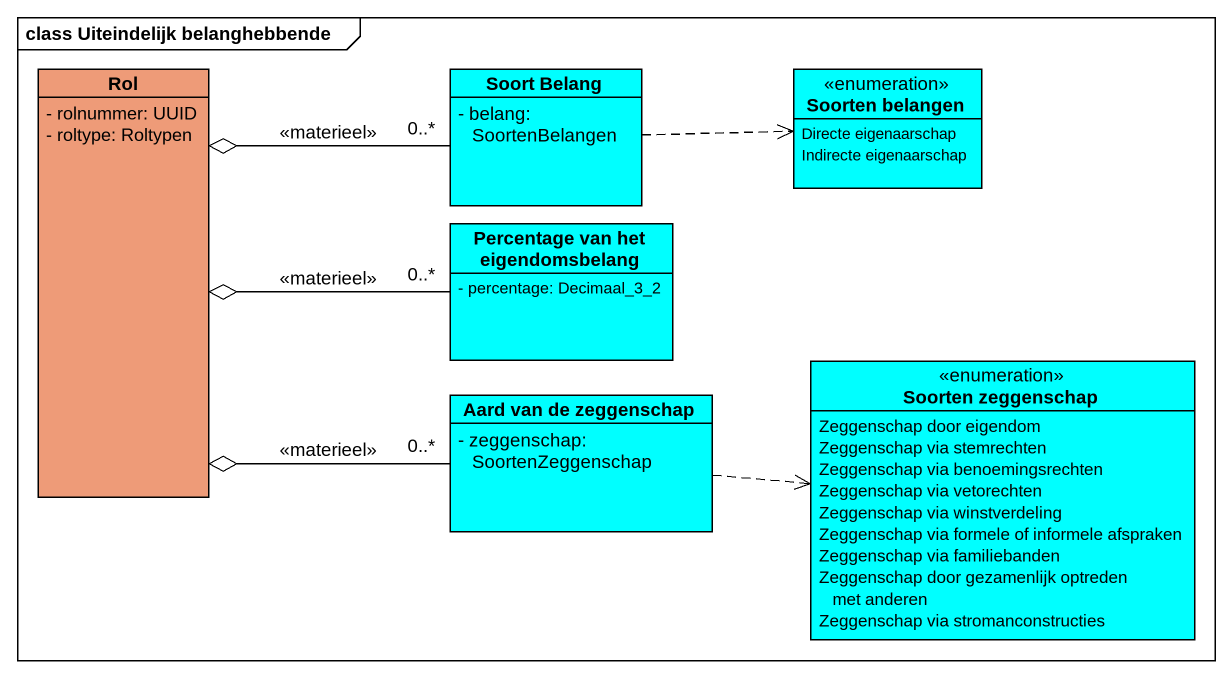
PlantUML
@startuml
mainframe class Uiteindelijk belanghebbende
hide circle
hide empty members
skinparam classAttributeIconSize 0
class Rol #EE9B78 {
  - rolnummer: UUID
  - roltype: Roltypen
}
class "Soort Belang" as Soort_Belang #00FFFF {
  - belang: SoortenBelangen
}
enum "Soorten belangen" as Soorten_belangen #00FFFF {
  Directe eigenaarschap
  Indirecte eigenaarschap
}
class "Percentage van het eigendomsbelang" as Percentage_van_het #00FFFF {
  - percentage: Decimaal_3_2
}
enum "Soorten zeggenschap" as Soorten_zeggenschap #00FFFF {
  Zeggenschap door eigendom
  Zeggenschap via stemrechten
  Zeggenschap via benoemingsrechten
  Zeggenschap via vetorechten
  Zeggenschap via winstverdeling
  Zeggenschap via formele of informele afspraken
  Zeggenschap via familiebanden
  Zeggenschap door gezamenlijk optreden met anderen
  Zeggenschap via stromanconstructies
}
class "Aard van de zeggenschap" as Aard_van_de_zeggenschap #00FFFF {
  - zeggenschap: SoortenZeggenschap
}
Soort_Belang "0..*" -left-o Rol : <<materieel>>
Soort_Belang .right.> Soorten_belangen
Percentage_van_het "0..*" -left-o Rol : <<materieel>>
Aard_van_de_zeggenschap "0..*" -left-o Rol : <<materieel>>
Aard_van_de_zeggenschap .right.> Soorten_zeggenschap
@enduml
